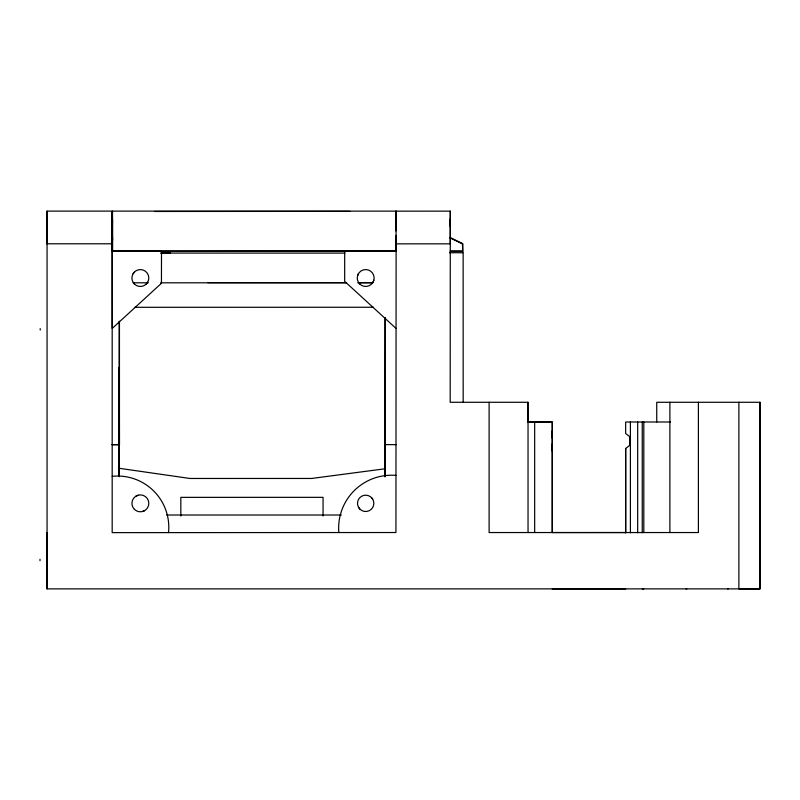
<?xml version="1.0" encoding="UTF-8"?>
<svg xmlns="http://www.w3.org/2000/svg" width="800" height="800" viewBox="0 0 800 800"><rect width="100%" height="100%" fill="white"/><g stroke="black" fill="none" stroke-linecap="round" stroke-linejoin="round"><path stroke-width="1.2" d="M40 560.68L40 559.27M47.05 532.54L47.05 588.88L759.99 588.88L760 402.28L656.74 402.28L656.74 422M47.06 243.79L47.06 211.11L396.02 211.13L396.36 211.79M47.05 575.95L47.05 578.31L47.05 577.71M47.05 545.46L47.05 543.11L47.05 543.71M47.06 232.63L47.06 226.8M112.48 222.44L112.48 219.37L112.51 251.18L396.07 250.96M119.22 475.86L119.22 321.28M112.11 444.73L119.45 444.73L119.45 321.42M385.25 317.64L385.02 476.76L385.03 444.61L396.31 444.66M385.05 317.62L385.03 476.71M385.03 455.54L385.13 402.42L385.18 444.68M396.12 235.39L395.94 532.52L112.18 532.64L112.19 211.11L112.21 328.42L161.45 283.28L161.5 250.92L112.2 250.85M450.29 226.83L450.3 211.14L396.08 211.16L396.05 250.84L344.68 250.92L344.68 281.36L396.01 328.4M450.3 211.14L450.19 402.28L528.04 402.28L528.04 532.54M450.28 220.72L450.26 243.83M450.34 251.44L462.72 251.43L462.46 243.51L450.29 237.6M552.27 449.42L552.27 443.74M552.27 438.28L552.27 430.81M670.52 422L625.66 422L625.66 433.55L629.69 436.63L629.69 445.38L625.66 448.47L625.66 532.54L552.27 532.55L552.27 422L527.91 421.84L527.91 402.28M759.99 408.7L759.99 407.56L759.99 474.45L759.99 473.31M450.29 218.86L450.29 224.11M396.02 211.13L396.01 230.93M357.53 275.81L358.38 273.77M373.01 282.22L373.86 280.18M133.05 273.8L134.39 272.05M146.34 284L147.68 282.25M136.15 496.03L138.19 495.19M142.56 511.51L144.6 510.67M385.43 468.73L311.65 478.46L189.94 478.47L118.36 468.17M759.99 402.28L759.99 588.88L738.88 588.89L738.88 402.28M154.48 211.48L349.9 211.37M47.06 243.79L112.19 243.79M396.12 243.85L450.34 243.83M160.7 251.18L344.92 251.06M450.16 250.95L462.45 250.95M449.52 252.75L463.14 252.75L463.17 402.49M160.67 253.1L170.54 253.09M161.29 253.07L344.96 253.1M207.84 282.66L346.37 282.66M358.85 282.66L372.58 282.66M133.18 282.81L148.16 282.81M160.64 282.81L346.57 282.78M357.8 282.78L372.78 282.78M135.09 307.3L373.48 307.26M669.89 402.28L669.89 532.54M527.63 422L552.27 422L552.27 532.55M111.9 444.6L119.26 444.63L119.22 476.72L119.32 367.21L119.45 444.73M166.64 515.01L341.36 515.02M552.27 588.88L625.66 588.88M642.25 588.88L643.81 588.88M686.06 588.88L686.78 588.88M727.58 588.88L728.3 588.88M449.47 237.6L462.75 244.05L462.75 252.74M371.44 497.57L372.74 499.26M358.6 507.43L359.9 509.12A8.16 8.16 0 0 0 373.56 505.46A8.16 8.16 0 0 0 363.56 495.46A8.16 8.16 0 0 0 359.9 509.12M462.46 243.51L462.75 244.05M552.27 449.26L552.27 451.21M112.45 236.58L112.46 211.39L112.51 251.18M47.06 211.11L47.06 588.88M698.4 402.28L698.4 532.54L489.11 532.54L489.11 402.28M643.81 422L643.81 532.55M642.25 422L642.25 532.83M637.68 422L637.68 532.84M630.4 422L630.41 532.84M625.66 448.47L625.67 532.96M534.67 422L534.67 532.55M323.06 515.98L323.06 497.34L180.83 497.36L180.83 516M40.21 328.65L40.21 330.06M112.2 476.3A51.31 51.31 0 0 1 168.53 532.61M338.82 532.54A52.95 52.95 0 0 1 395.96 475.39M112.51 237.42L112.5 240.49L112.49 237.38M134.39 284A8.45 8.45 0 0 0 148.52 280.21A8.45 8.45 0 0 0 138.17 269.86A8.45 8.45 0 0 0 134.39 284M134.4 509.33A8.45 8.45 0 0 0 148.53 505.54A8.45 8.45 0 0 0 138.18 495.19A8.45 8.45 0 0 0 134.4 509.33M359.72 283.99A8.45 8.45 0 0 0 373.85 280.2A8.45 8.45 0 0 0 363.5 269.86A8.45 8.45 0 0 0 359.72 283.99"/></g></svg>
